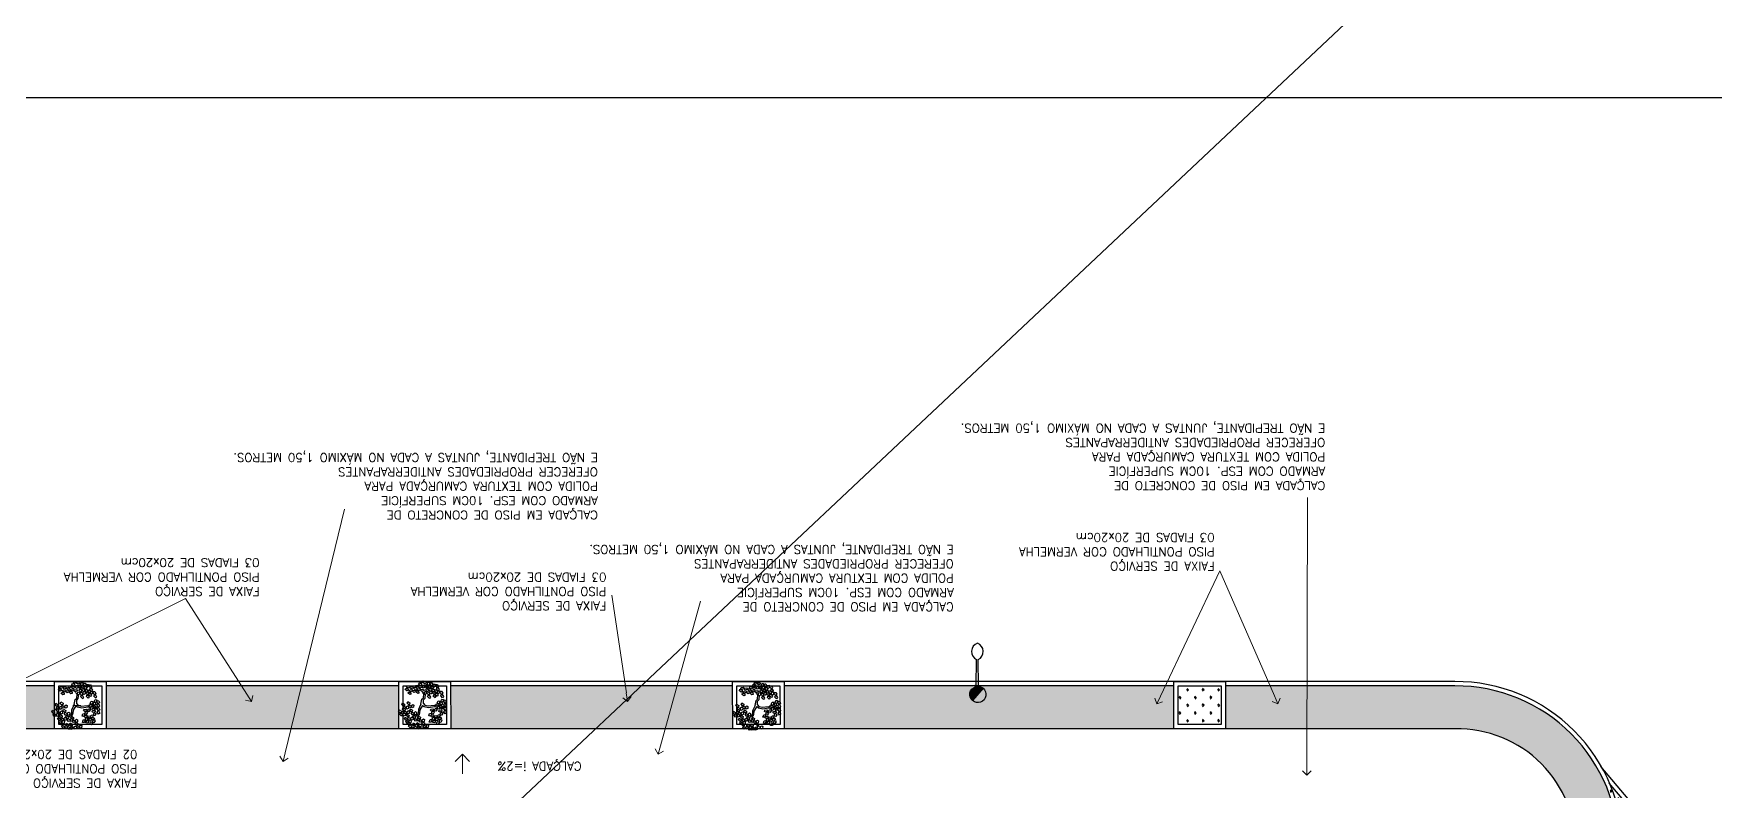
# Model space of a CAD drawing. Extents: x -1057 to 3416, y -340 to 4111.
# Drawn here: x -724.64 to -685.6, y 316.17 to 333.74 of the extents above; entities that cross this region are included whole.
import ezdxf

# ---------------------------------------------------------------- set-up
doc = ezdxf.new("R2010")
doc.units = 0
doc.header["$LTSCALE"] = 50
for name, pattern in [('CONTINU', [0]), ('DGN Style 1', [0.003115, 5.18318e-06, -0.00311]), ('HIDDEN', [9.525, 6.35, -3.175])]:
    doc.linetypes.add(name, pattern=pattern)
doc.layers.add('0.1', color=8, linetype='Continuous', lineweight=13)
doc.layers.add('Margem A3', color=8, linetype='DGN Style 1', lineweight=0)
for name, color, linetype in [('GRAMA', 90, 'Continuous'), ('HAC', 1, 'Continuous'), ('luminaria', 10, 'Continuous'), ('medir projeto', 6, 'Continuous'), ('OK', 96, 'Continuous'), ('Poste de cimento', 7, 'Continuous')]:
    doc.layers.add(name, color=color, linetype=linetype)
doc.styles.add('60x100', font='romans.shx', dxfattribs={"height": 0.2})
doc.styles.add('80X50', font='romans.shx')
pattern_1 = [(90.064457, (-317.376184, 537.64436), (-0.0549925784, -6.1866e-05), [0.03175, -0.0635]), (210.064457, (-317.376184, 537.64436), (0.027549867, -0.047594037), [0.03175, -0.0635]), (150.064457, (-317.37622, 537.67611), (-0.0274427115, -0.047655903), [0.03175, -0.0635])]

# ---------------------------------------------------------------- blocks, each defined once
blk = doc.blocks.new('poste concreto')
at = {"layer": 'Poste de cimento'}
h = blk.add_hatch(color=256, dxfattribs=at)
h.dxf.hatch_style = 1
h.paths.add_polyline_path([(364866.842, 7758015.357), (364866.767, 7758015.418), (364866.676, 7758015.455), (364866.578, 7758015.47), (364866.48, 7758015.455), (364866.39, 7758015.418), (364866.314, 7758015.357), (364866.254, 7758015.282), (364866.216, 7758015.191), (364866.201, 7758015.093), (364866.956, 7758015.093), (364866.94, 7758015.191), (364866.903, 7758015.282)])
for p, q in [((364866.815, 7758015.406), (364867.773, 7758016.191)), ((364866.886, 7758015.322), (364867.818, 7758016.138)), ((364866.201, 7758015.093), (364866.216, 7758015.191)), ((364866.216, 7758014.995), (364866.201, 7758015.093)), ((364866.956, 7758015.093), (364866.201, 7758015.093)), ((364866.216, 7758015.191), (364866.254, 7758015.282)), ((364866.254, 7758014.904), (364866.216, 7758014.995)), ((364866.254, 7758015.282), (364866.314, 7758015.357)), ((364866.314, 7758014.829), (364866.254, 7758014.904)), ((364866.314, 7758015.357), (364866.39, 7758015.418)), ((364866.39, 7758015.418), (364866.48, 7758015.455)), ((364866.48, 7758015.455), (364866.578, 7758015.47)), ((364866.578, 7758015.47), (364866.676, 7758015.455)), ((364866.676, 7758015.455), (364866.767, 7758015.418)), ((364866.767, 7758015.418), (364866.842, 7758015.357)), ((364866.842, 7758015.357), (364866.903, 7758015.282)), ((364866.903, 7758014.904), (364866.842, 7758014.829)), ((364866.903, 7758015.282), (364866.94, 7758015.191)), ((364866.94, 7758014.995), (364866.903, 7758014.904)), ((364866.94, 7758015.191), (364866.956, 7758015.093)), ((364866.956, 7758015.093), (364866.94, 7758014.995)), ((364866.39, 7758014.768), (364866.314, 7758014.829)), ((364866.48, 7758014.731), (364866.39, 7758014.768)), ((364866.578, 7758014.716), (364866.48, 7758014.731)), ((364866.676, 7758014.731), (364866.578, 7758014.716)), ((364866.767, 7758014.768), (364866.676, 7758014.731)), ((364866.842, 7758014.829), (364866.767, 7758014.768))]:
    blk.add_line(p, q, dxfattribs=at)
for centre, start, end in [((364868.17, 7758016.298), 60.73513, 195.09868), ((364867.989, 7758016.511), 245.39714, 19.76069)]:
    blk.add_arc(centre, 0.411, start, end, dxfattribs=at)
blk = doc.blocks.new('L', base_point=(1.368, 0.591))
at = {"color": 3, "lineweight": -2}
for p, q in [((1.275, 0.567), (1.306, 0.592)), ((1.288, 0.517), (1.275, 0.567)), ((1.281, 0.65), (1.312, 0.675)), ((1.294, 0.6), (1.281, 0.65)), ((1.317, 0.508), (1.288, 0.517)), ((1.322, 0.591), (1.294, 0.6)), ((1.306, 0.592), (1.336, 0.538)), ((1.312, 0.675), (1.342, 0.621)), ((1.336, 0.538), (1.317, 0.508)), ((1.342, 0.621), (1.322, 0.591)), ((1.337, 0.489), (1.356, 0.548)), ((1.376, 0.484), (1.337, 0.489)), ((1.356, 0.548), (1.391, 0.554)), ((1.404, 0.527), (1.376, 0.484)), ((1.391, 0.554), (1.404, 0.527))]:
    blk.add_line(p, q, dxfattribs=at)
blk = doc.blocks.new('Árvore-13')
at = {"color": 3}
for p, q in [((-0.8, 0.3), (-0.96, 0.41)), ((-0.8, 0.41), (-0.95, 0.5)), ((-0.36, 0.35), (-0.8, 0.41)), ((-0.37, 0.23), (-0.8, 0.3)), ((-0.13, 0.11), (-0.37, 0.23)), ((-0.07, 0.19), (-0.36, 0.35)), ((-0.07, -0.04), (-0.13, 0.11)), ((0.03, 0.07), (-0.07, 0.19)), ((0.03, 0.07), (0.32, 0.33)), ((0.12, -0.05), (0.28, 0.13)), ((0.28, 0.13), (0.42, 0.28)), ((0.32, 0.33), (0.41, 0.54)), ((0.41, 0.54), (0.48, 0.66)), ((0.42, 0.28), (0.5, 0.51)), ((0.48, 0.66), (0.57, 0.72)), ((0.5, 0.51), (0.63, 0.67)), ((0.57, 0.72), (0.61, 0.82)), ((0.63, 0.67), (0.78, 0.72)), ((-0.3, -0.39), (-0.42, -0.69)), ((-0.2, -0.45), (-0.31, -0.74)), ((-0.31, -0.74), (-0.24, -0.89)), ((-0.15, -0.3), (-0.3, -0.39)), ((-0.05, -0.38), (-0.2, -0.45)), ((-0.07, -0.04), (-0.15, -0.3)), ((0.12, -0.05), (-0.05, -0.38))]:
    blk.add_line(p, q, dxfattribs=at)
at = {"color": 3, "xscale": 3.048, "yscale": 3.048, "zscale": 3.048}
for p, rotation in [((-0.93, 0.96), 295.0165150851705), ((-0.72, 1.45), 295.0165150851705), ((-0.49, 1.26), 295.0165150851705), ((-0.25, 1.14), 295.0165150851705), ((0.17, 1.45), 190.1248425347958), ((0.35, 0.95), 190.1248425347958), ((0.58, 1.4), 190.1248425347958), ((0.85, 1.34), 190.1248425347958), ((1.21, 1.15), 190.1248425347958), ((-1.44, 0.37), 347.8021081598379), ((-1.3, 0.88), 347.8021081598379), ((-1.13, 0.41), 347.8021081598379), ((-0.85, 0.46), 295.0165150851705), ((-0.35, 0.69), 295.0165150851705), ((0.68, 0.78), 190.1248425347958), ((0.76, 0.27), 190.1248425347958), ((0.8, -0.3), 190.1248425347958), ((1.12, 0.57), 190.1248425347958), ((1.2, -0.32), 190.1248425347958), ((1.25, 0.04), 190.1248425347958), ((1.32, 0.75), 190.1248425347958), ((1.58, 0.11), 190.1248425347958), ((-0.45, -1.4), 66.16076666471405), ((-0.1, -0.9), 66.16076666471405), ((-0.02, -1.19), 66.16076666471405), ((0.5, -1), 66.16076666471405), ((0.62, -1.32), 66.16076666471405)]:
    blk.add_blockref('L', p, dxfattribs=dict(at, rotation=rotation))
for p in [(-1.39, -0.31), (-1.23, -0.88), (-1.05, -0.53), (-0.87, -1.13), (-0.85, -0.45), (-0.67, -1.02), (-0.45, -1.04), (-0.44, -0.54)]:
    blk.add_blockref('L', p, dxfattribs=at)
blk = doc.blocks.new('_Open90')
at = {"color": 0, "linetype": 'ByBlock', "lineweight": -2}
for p, q in [((0, 0), (-1, 0)), ((-0.5, 0.5), (0, 0)), ((0, 0), (-0.5, -0.5))]:
    blk.add_line(p, q, dxfattribs=at)

msp = doc.modelspace()

# ---------------------------------------------------------------- hatches: boundary and pattern name
at = {"layer": 'GRAMA'}
h = msp.add_hatch(dxfattribs=at)
h.set_pattern_fill('GRASS', color=256, scale=0.01, angle=90.0645)
h.set_pattern_definition([(180.064457, (-312.76206, -144.26395), (-0.179402955, -0.179807063), [0.047625, -0.31158524]), (135.064457, (-312.76206, -144.26395), (-0.17940295, -0.17980706), [0.047625, -0.206375]), (225.064457, (-312.76206, -144.26395), (0.17980706, -0.17940295), [0.047625, -0.206375])])
h.paths.add_polyline_path([(-698.076, 318.623), (-698.075, 317.723), (-697.075, 317.724), (-697.076, 318.624)])
h = msp.add_hatch(dxfattribs=at)
h.set_pattern_fill('GRASS', color=256, scale=0.01, angle=90.0645)
h.set_pattern_definition([(180.064457, (-312.81045, -144.29793), (-0.179402955, -0.179807063), [0.047625, -0.31158524]), (135.064457, (-312.81045, -144.29793), (-0.17940295, -0.17980706), [0.047625, -0.206375]), (225.064457, (-312.81045, -144.29793), (0.17980706, -0.17940295), [0.047625, -0.206375])])
h.paths.add_polyline_path([(-688.093, 316.322, -0.101681), (-687.783, 314.784), (-687.791, 311.719), (-685.912, 313.751)])
at = {"layer": 'HAC'}
h = msp.add_hatch(dxfattribs=at)
h.set_pattern_fill('HEX', color=256, scale=0.01, angle=90.0645, style=0)
h.set_pattern_definition([(90.064457, (-278.125674, 468.337356), (-0.0549925784, -6.1866e-05), [0.03175, -0.0635]), (210.064457, (-278.125674, 468.337356), (0.027549867, -0.047594037), [0.03175, -0.0635]), (150.064457, (-278.12571, 468.369106), (-0.0274427115, -0.047655903), [0.03175, -0.0635])])
h.paths.add_polyline_path([(-724.157, 317.598), (-724.158, 318.598), (-728.695, 318.598), (-728.695, 317.598)])
h.paths.add_polyline_path([(-723.619, 318.638), (-723.596, 318.6), (-723.581, 318.654)], flags=17)
h = msp.add_hatch(dxfattribs=at)
h.set_pattern_fill('HEX', color=256, scale=0.01, angle=90.0645, style=0)
h.set_pattern_definition(pattern_1)
h.paths.add_polyline_path([(-716.158, 317.598), (-716.158, 317.995), (-716.166, 318.005), (-716.158, 318.025), (-716.158, 318.598), (-722.958, 318.598), (-722.957, 317.598)])
h = msp.add_hatch(dxfattribs=at)
h.set_pattern_fill('HEX', color=256, scale=0.01, angle=90.0645, style=0)
h.set_pattern_definition(pattern_1)
h.paths.add_polyline_path([(-714.958, 318.598), (-714.957, 317.598), (-708.407, 317.598), (-708.408, 318.598)])
h = msp.add_hatch(dxfattribs=at)
h.set_pattern_fill('HEX', color=256, scale=0.01, angle=90.0645, style=0)
h.set_pattern_definition([(90.064457, (-1187.507375, 114.70733), (-0.0549925784, -6.1866e-05), [0.03175, -0.0635]), (210.064457, (-1187.507375, 114.70733), (0.027549867, -0.047594037), [0.03175, -0.0635]), (150.064457, (-1187.50741, 114.73908), (-0.0274427115, -0.047655903), [0.03175, -0.0635])])
h.paths.add_polyline_path([(-698.158, 317.598), (-698.158, 318.598), (-707.208, 318.598), (-707.207, 317.598)])
h.paths.add_polyline_path([(-702.75, 318.688), (-702.854, 318.52), (-702.752, 318.608)], flags=17)
h = msp.add_hatch(dxfattribs=at)
h.set_pattern_fill('HEX', color=256, scale=0.01, angle=90.0645, style=0)
h.set_pattern_definition([(90.064457, (-575.63257, -165.588903), (-0.0549925784, -6.1866e-05), [0.03175, -0.0635]), (210.064457, (-575.63257, -165.588903), (0.027549867, -0.047594037), [0.03175, -0.0635]), (150.064457, (-575.632603, -165.557153), (-0.0274427115, -0.047655903), [0.03175, -0.0635])])
h.paths.add_polyline_path([(-688.86, 304.087), (-687.86, 304.082), (-687.836, 310.768), (-687.821, 314.794, 0.415582), (-691.629, 318.598), (-696.958, 318.598), (-696.958, 317.598), (-691.629, 317.598, -0.415414), (-688.82, 314.894), (-688.836, 310.772)])

# ---------------------------------------------------------------- linework, layer by layer
at = {"layer": '0.1', "color": 8}
for p, q in [((-723.546, 318.138), (-723.733, 318.14)), ((-714.685, 317.008), (-714.853, 316.842)), ((-714.685, 316.557), (-714.685, 317.008)), ((-714.685, 317.008), (-714.517, 316.842))]:
    msp.add_line(p, q, dxfattribs=at)
at = {"layer": '0.1', "color": 7}
for points in [[(-695.068, 316.725), (-695.058, 322.973)], [(-718.805, 317.039), (-717.421, 322.697)], [(-698.472, 318.36), (-697.091, 321.268)], [(-695.824, 318.363), (-697.091, 321.268)], [(-725.56, 318.421), (-721.114, 320.629)], [(-719.694, 318.405), (-721.114, 320.629)], [(-710.877, 318.433), (-711.217, 320.704)], [(-710.083, 317.206), (-709.154, 320.564)]]:
    msp.add_lwpolyline(points, dxfattribs=at)
at = {"layer": 'Margem A3', "color": 7, "linetype": 'CONTINU', "lineweight": -2}
for p, q in [((-691.63, 318.698), (-730.195, 318.698)), ((-724.158, 318.598), (-728.695, 318.598)), ((-716.158, 318.598), (-722.958, 318.598)), ((-708.408, 318.598), (-714.958, 318.598)), ((-698.158, 318.598), (-707.208, 318.598)), ((-691.629, 318.598), (-696.958, 318.598)), ((-708.408, 317.598), (-730.195, 317.598)), ((-691.629, 317.598), (-708.407, 317.598)), ((-685.717, 313.742), (-688.239, 316.722)), ((-685.851, 313.745), (-688.048, 316.341))]:
    msp.add_line(p, q, dxfattribs=at)
for points in [[(-724.157, 317.598), (-724.158, 318.698), (-722.958, 318.698), (-722.957, 317.598), (-724.157, 317.598)], [(-724.057, 317.698), (-724.058, 318.598), (-723.058, 318.598), (-723.057, 317.698), (-724.057, 317.698)], [(-716.158, 317.597), (-716.158, 318.697), (-714.958, 318.697), (-714.957, 317.597), (-716.158, 317.597)], [(-716.057, 317.697), (-716.058, 318.597), (-715.058, 318.597), (-715.057, 317.697), (-716.057, 317.697)], [(-708.407, 317.598), (-708.408, 318.698), (-707.208, 318.698), (-707.207, 317.598)], [(-708.307, 317.698), (-708.308, 318.598), (-707.308, 318.598), (-707.307, 317.698), (-708.307, 317.698)], [(-698.158, 317.598), (-698.158, 318.698), (-696.958, 318.698), (-696.958, 317.598)], [(-698.058, 317.698), (-698.058, 318.598), (-697.058, 318.598), (-697.058, 317.698), (-698.058, 317.698)]]:
    msp.add_lwpolyline(points, dxfattribs=at)
for centre, radius, start, end in [((-691.618, 314.801), 3.897, 359.696, 90.1751), ((-691.618, 314.801), 3.797, 359.6852, 90.1732), ((-691.571, 314.847), 2.751, 358.6021, 91.2112)]:
    msp.add_arc(centre, radius, start, end, dxfattribs=at)
at = {"layer": 'medir projeto', "color": 5, "linetype": 'CONTINU', "lineweight": -2}
msp.add_line((-843.433, 193.56), (-655.722, 370.163), dxfattribs=at)
at = {"layer": 'medir projeto', "color": 7, "linetype": 'CONTINU', "lineweight": -2}
msp.add_lwpolyline([(-807.083, 332.262), (-663.532, 332.262), (-663.532, 241.736), (-807.083, 241.736)], close=True, dxfattribs=at)

# ---------------------------------------------------------------- block references
at = {"layer": '0.1', "color": 7}
for p, xscale, yscale, zscale, rotation in [((-719.586, 318.236), 0.2, 0.2, 0.2, 302.5685667305348), ((-710.848, 318.235), 0.2000000000000001, 0.2000000000000001, 0.2000000000000001, 278.5042842594557), ((-698.557, 318.18), 0.2, 0.2, 0.2, 244.5917338028787), ((-695.744, 318.18), 0.2, 0.2, 0.2, 293.5533640158263), ((-718.852, 316.845), 0.2, 0.2, 0.2, 256.262432899509), ((-710.136, 317.013), 0.2, 0.2, 0.2, 254.5345720498127), ((-695.068, 316.525), 0.2, 0.2, 0.2, 269.9053060154745)]:
    msp.add_blockref('_Open90', p, dxfattribs=dict(at, xscale=xscale, yscale=yscale, zscale=zscale, rotation=rotation))
at = {"layer": 'luminaria', "xscale": 0.4999999999999998, "yscale": 0.4999999999999998, "zscale": 0.4999999999999998, "rotation": 49.45314921692707}
msp.add_blockref('poste concreto', (2828262.482, -2659932.979), dxfattribs=at)
at = {"layer": 'OK', "color": 3, "linetype": 'HIDDEN', "xscale": 0.3107660917594164, "yscale": 0.3107660917594164, "zscale": 0.3107660917594164, "rotation": 196.6362105508731}
for p in [(-723.662, 318.16), (-715.607, 318.168), (-707.846, 318.14)]:
    msp.add_blockref('Árvore-13', p, dxfattribs=at)

# ---------------------------------------------------------------- texts
at = {"layer": '0.1', "color": 7, "style": '80X50'}
msp.add_text('CALÇADA i=2%%%', height=0.2, rotation=180, dxfattribs=at).set_placement((-711.918, 316.831))
at = {"layer": '0.1', "color": 7, "char_height": 0.2, "attachment_point": 1, "rotation": 180, "style": '60x100'}
for s, insert in [('CALÇADA EM PISO DE CONCRETO DE \\PARMADO COM ESP. 10CM SUPERFÍCIE \\PPOLIDA COM TEXTURA CAMURÇADA PARA\\POFERECER PROPRIEDADES ANTIDERRAPANTES\\PE NÃO TREPIDANTE, JUNTAS A CADA NO MÁXIMO 1,50 METROS.', (-694.643, 323.147)), ('CALÇADA EM PISO DE CONCRETO DE \\PARMADO COM ESP. 10CM SUPERFÍCIE \\PPOLIDA COM TEXTURA CAMURÇADA PARA\\POFERECER PROPRIEDADES ANTIDERRAPANTES\\PE NÃO TREPIDANTE, JUNTAS A CADA NO MÁXIMO 1,50 METROS.', (-711.539, 322.465)), ('FAIXA DE SERVIÇO\\PPISO PONTILHADO COR VERMELHA \\P03 FIADAS DE 20x20cm', (-697.213, 321.276)), ('CALÇADA EM PISO DE CONCRETO DE \\PARMADO COM ESP. 10CM SUPERFÍCIE \\PPOLIDA COM TEXTURA CAMURÇADA PARA\\POFERECER PROPRIEDADES ANTIDERRAPANTES\\PE NÃO TREPIDANTE, JUNTAS A CADA NO MÁXIMO 1,50 METROS.', (-703.272, 320.332)), ('FAIXA DE SERVIÇO\\PPISO PONTILHADO COR VERMELHA \\P03 FIADAS DE 20x20cm', (-719.398, 320.691)), ('FAIXA DE SERVIÇO\\PPISO PONTILHADO COR VERMELHA \\P03 FIADAS DE 20x20cm', (-711.339, 320.355)), ('FAIXA DE SERVIÇO\\PPISO PONTILHADO COR VERMELHA \\P02 FIADAS DE 20x20cm', (-722.235, 316.239))]:
    msp.add_mtext(s, dxfattribs=dict(at, insert=insert))

doc.saveas('drawing.dxf')
